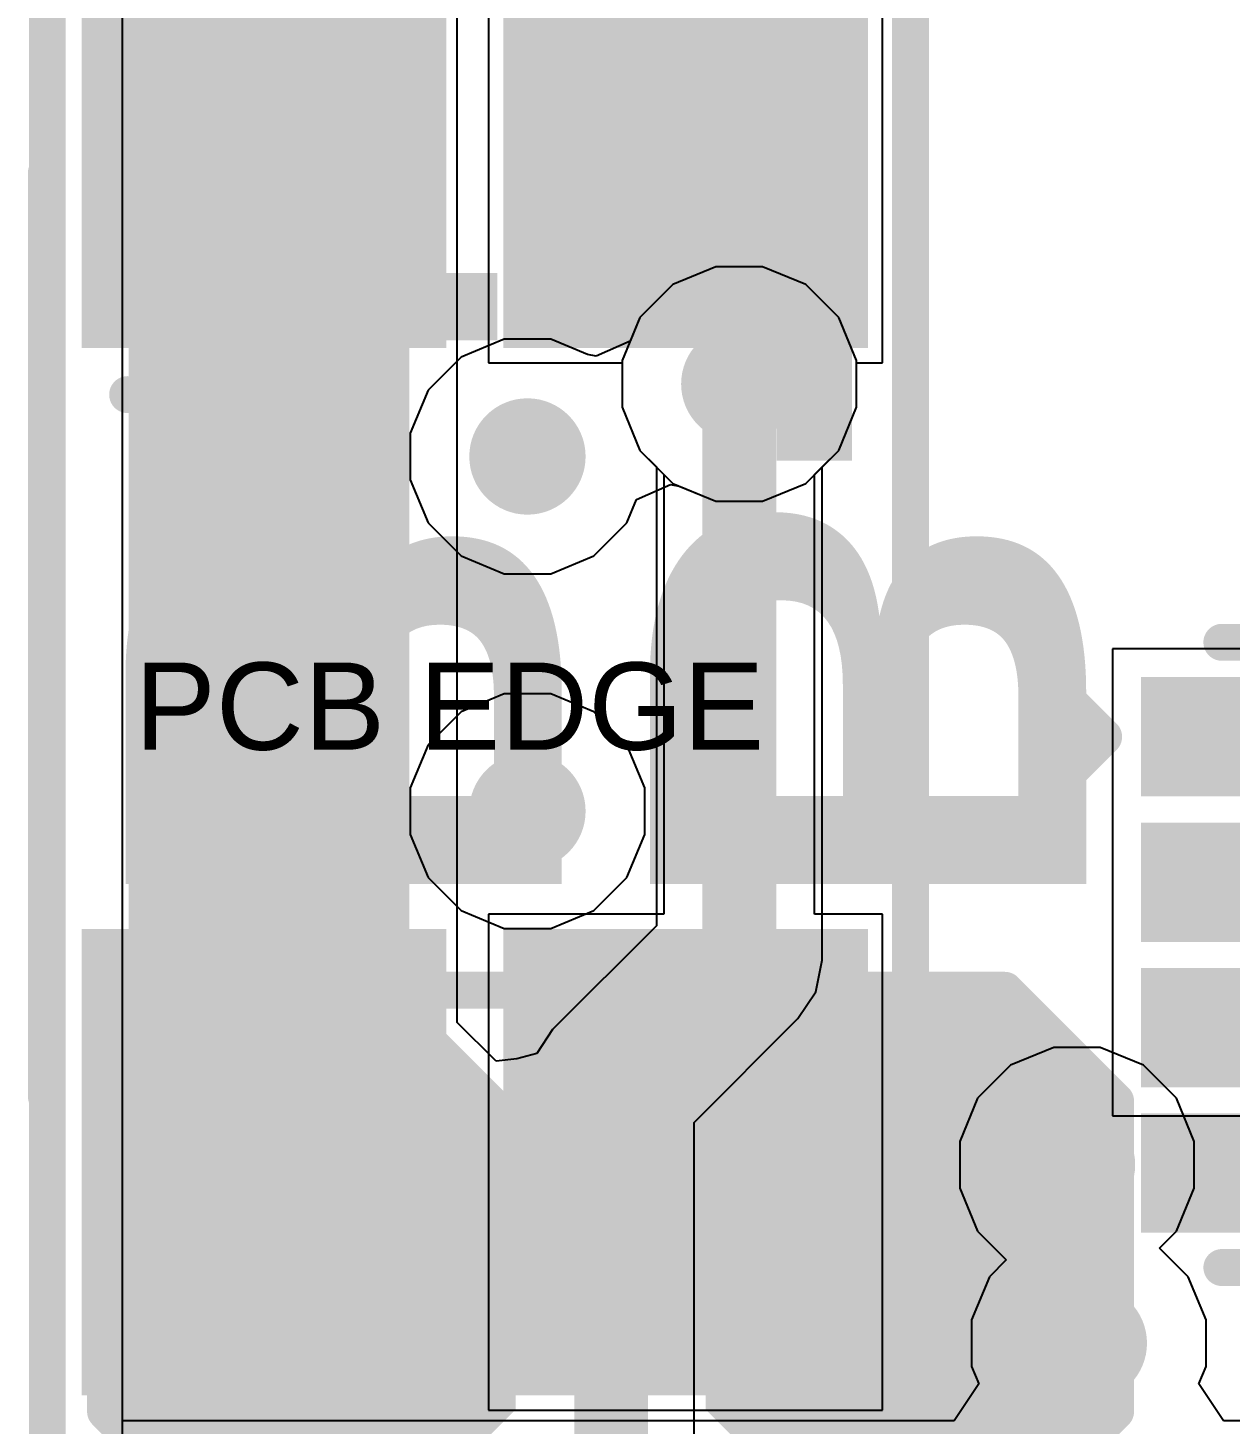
# Model space of a CAD drawing. Header units: inches. Extents: x 0 to 5429, y 0 to 5429.
# Drawn here: x -0.067 to 4.067, y 16.206 to 21.006 of the extents above; entities that cross this region are included whole.
import ezdxf

# ---------------------------------------------------------------- set-up
doc = ezdxf.new("R2010")
doc.units = ezdxf.units.IN
for name, color, linetype in [('Board Outline', 216, 'Continuous'), ('Bottom Layer', 5, 'Continuous'), ('Bottom Overlay', 54, 'Continuous'), ('Bottom Paste', 16, 'Continuous'), ('Bottom Solder', 6, 'Continuous'), ('Ground', 16, 'Continuous'), ('Power', 76, 'Continuous'), ('Top Layer', 1, 'Continuous'), ('Top Overlay', 2, 'Continuous'), ('Top Paste', 8, 'Continuous'), ('Top Solder', 216, 'Continuous'), ('Via Holes', 16, 'Continuous')]:
    doc.layers.add(name, color=color, linetype=linetype)
doc.styles.add('Arial', font='', dxfattribs={"height": 0.2})
doc.styles.add('Arial_Bold', font='', dxfattribs={"height": 0.2})
doc.styles.get('Arial').set_extended_font_data('Arial')
doc.styles.get('Arial_Bold').set_extended_font_data('Arial', bold=True)

# ---------------------------------------------------------------- blocks, each defined once
blk = doc.blocks.new('USON_8_2_3__23')
at = {"layer": 'Top Layer'}
for points in [[(-1.8232, 0.8999), (-1.1232, 0.8999), (-1.1232, 0.5999), (-1.8232, 0.5999)], [(0.2, 0.8999), (0.2, -0.9001), (-0.2, -0.9001), (-0.2, 0.8999)], [(1.1232, 0.8999), (1.8232, 0.8999), (1.8232, 0.5999), (1.1232, 0.5999)], [(-1.8232, 0.3996), (-1.1232, 0.3996), (-1.1232, 0.0996), (-1.8232, 0.0996)], [(1.1232, 0.3996), (1.8232, 0.3996), (1.8232, 0.0996), (1.1232, 0.0996)], [(-1.8232, -0.1003), (-1.1232, -0.1003), (-1.1232, -0.4003), (-1.8232, -0.4003)], [(1.1232, -0.1003), (1.8232, -0.1003), (1.8232, -0.4003), (1.1232, -0.4003)], [(-1.8232, -0.5999), (-1.1232, -0.5999), (-1.1232, -0.8999), (-1.8232, -0.8999)], [(1.1232, -0.5999), (1.8232, -0.5999), (1.8232, -0.8999), (1.1232, -0.8999)]]:
    blk.add_hatch(color=1, dxfattribs=at).paths.add_polyline_path(points)
at = {"layer": 'Top Paste'}
for points in [[(-1.8232, 0.8999), (-1.1232, 0.8999), (-1.1232, 0.5999), (-1.8232, 0.5999)], [(0.2, 0.8999), (0.2, -0.9001), (-0.2, -0.9001), (-0.2, 0.8999)], [(1.1232, 0.8999), (1.8232, 0.8999), (1.8232, 0.5999), (1.1232, 0.5999)], [(-1.8232, 0.3996), (-1.1232, 0.3996), (-1.1232, 0.0996), (-1.8232, 0.0996)], [(1.1232, 0.3996), (1.8232, 0.3996), (1.8232, 0.0996), (1.1232, 0.0996)], [(-1.8232, -0.1003), (-1.1232, -0.1003), (-1.1232, -0.4003), (-1.8232, -0.4003)], [(1.1232, -0.1003), (1.8232, -0.1003), (1.8232, -0.4003), (1.1232, -0.4003)], [(-1.8232, -0.5999), (-1.1232, -0.5999), (-1.1232, -0.8999), (-1.8232, -0.8999)], [(1.1232, -0.5999), (1.8232, -0.5999), (1.8232, -0.8999), (1.1232, -0.8999)]]:
    blk.add_hatch(color=8, dxfattribs=at).paths.add_polyline_path(points)
at = {"layer": 'Top Solder'}
for points in [[(0.3016, 1.0015), (0.3016, -1.0017), (-0.3016, -1.0017), (-0.3016, 1.0015)], [(-1.8782, 0.9549), (-1.0682, 0.9549), (-1.0682, 0.5449), (-1.8782, 0.5449)], [(1.0682, 0.9549), (1.8782, 0.9549), (1.8782, 0.5449), (1.0682, 0.5449)], [(-1.8782, 0.4546), (-1.0682, 0.4546), (-1.0682, 0.0446), (-1.8782, 0.0446)], [(1.0682, 0.4546), (1.8782, 0.4546), (1.8782, 0.0446), (1.0682, 0.0446)], [(-1.8782, -0.0453), (-1.0682, -0.0453), (-1.0682, -0.4553), (-1.8782, -0.4553)], [(1.0682, -0.0453), (1.8782, -0.0453), (1.8782, -0.4553), (1.0682, -0.4553)], [(-1.8782, -0.5449), (-1.0682, -0.5449), (-1.0682, -0.9549), (-1.8782, -0.9549)], [(1.0682, -0.5449), (1.8782, -0.5449), (1.8782, -0.9549), (1.0682, -0.9549)]]:
    blk.add_hatch(color=216, dxfattribs=at).paths.add_polyline_path(points)
at = {"layer": 'Top Overlay', "const_width": 0.127}
for points in [[(-1.6, 1.0746), (1.6, 1.0746)], [(-2.1082, 0.6483), (-2.1082, 0.8515)], [(-2.1082, 0.8515), (-2.0066, 0.7499)], [(-2.1082, 0.6483), (-2.0066, 0.7499)], [(-1.6, -1.0746), (1.6, -1.0746)]]:
    blk.add_lwpolyline(points, dxfattribs=at)
at = {"layer": 'Top Overlay', "const_width": 0.0635}
for points in [[(-1.6317, 1.0746, 1), (-1.5682, 1.0746, 1)], [(1.5682, 1.0746, 1), (1.6317, 1.0746, 1)], [(-2.1399, 0.8515, 1), (-2.0764, 0.8515, 1)], [(-2.1399, 0.8515, 1), (-2.0764, 0.8515, 1)], [(-2.0383, 0.7499, 1), (-1.9748, 0.7499, 1)], [(-2.0383, 0.7499, 1), (-1.9748, 0.7499, 1)], [(-2.1399, 0.6483, 1), (-2.0764, 0.6483, 1)], [(-2.1399, 0.6483, 1), (-2.0764, 0.6483, 1)], [(-1.6317, -1.0746, 1), (-1.5682, -1.0746, 1)], [(1.5682, -1.0746, 1), (1.6317, -1.0746, 1)]]:
    blk.add_lwpolyline(points, format="xyb", close=True, dxfattribs=at)
blk = doc.blocks.new('2_T____P___B_27')
at = {"layer": 'Bottom Layer'}
for points in [[(0.2857, 0.762), (-0.2857, 0.762), (-0.5715, 0.4763), (-0.5715, -0.4763), (-0.2857, -0.762), (0.2857, -0.762), (0.5715, -0.4763), (0.5715, 0.4763)], [(2.2858, 0.762), (1.7143, 0.762), (1.4285, 0.4763), (1.4285, -0.4763), (1.7143, -0.762), (2.2858, -0.762), (2.5715, -0.4763), (2.5715, 0.4763)]]:
    blk.add_hatch(color=5, dxfattribs=at).paths.add_polyline_path(points)
at = {"layer": 'Bottom Paste'}
for points in [[(0.2857, 0.762), (-0.2857, 0.762), (-0.5715, 0.4763), (-0.5715, -0.4763), (-0.2857, -0.762), (0.2857, -0.762), (0.5715, -0.4763), (0.5715, 0.4763)], [(2.2858, 0.762), (1.7143, 0.762), (1.4285, 0.4763), (1.4285, -0.4763), (1.7143, -0.762), (2.2858, -0.762), (2.5715, -0.4763), (2.5715, 0.4763)]]:
    blk.add_hatch(color=16, dxfattribs=at).paths.add_polyline_path(points)
at = {"layer": 'Bottom Solder'}
for points in [[(0.3366, 0.8636), (-0.3366, 0.8636), (-0.6731, 0.5271), (-0.6731, -0.5271), (-0.3366, -0.8636), (0.3366, -0.8636), (0.6731, -0.5271), (0.6731, 0.5271)], [(2.3366, 0.8636), (1.6635, 0.8636), (1.3269, 0.5271), (1.3269, -0.5271), (1.6635, -0.8636), (2.3366, -0.8636), (2.6731, -0.5271), (2.6731, 0.5271)]]:
    blk.add_hatch(color=6, dxfattribs=at).paths.add_polyline_path(points)
at = {"layer": 'Bottom Overlay', "const_width": 0.127}
for points in [[(-0.3556, 0.9144), (-0.7366, 0.5334)], [(2.3556, 0.9144), (-0.3556, 0.9144)], [(2.7366, 0.5334), (2.3556, 0.9144)], [(-0.7366, 0.5334), (-0.7366, -0.5334)], [(2.7366, 0.5334), (2.7366, -0.5334)], [(-0.3556, -0.9144), (-0.7366, -0.5334)], [(2.7366, -0.5334), (2.3556, -0.9144)], [(2.3556, -0.9144), (-0.3556, -0.9144)]]:
    blk.add_lwpolyline(points, dxfattribs=at)
at = {"layer": 'Bottom Overlay', "const_width": 0.0635}
for points in [[(-0.3874, 0.9144, 1), (-0.3239, 0.9144, 1)], [(-0.3874, 0.9144, 1), (-0.3239, 0.9144, 1)], [(2.3239, 0.9144, 1), (2.3874, 0.9144, 1)], [(2.3239, 0.9144, 1), (2.3874, 0.9144, 1)], [(-0.7683, 0.5334, 1), (-0.7048, 0.5334, 1)], [(-0.7683, 0.5334, 1), (-0.7048, 0.5334, 1)], [(2.7049, 0.5334, 1), (2.7684, 0.5334, 1)], [(2.7049, 0.5334, 1), (2.7684, 0.5334, 1)], [(-0.7683, -0.5334, 1), (-0.7048, -0.5334, 1)], [(-0.7683, -0.5334, 1), (-0.7048, -0.5334, 1)], [(2.7049, -0.5334, 1), (2.7684, -0.5334, 1)], [(2.7049, -0.5334, 1), (2.7684, -0.5334, 1)], [(-0.3874, -0.9144, 1), (-0.3239, -0.9144, 1)], [(-0.3874, -0.9144, 1), (-0.3239, -0.9144, 1)], [(2.3239, -0.9144, 1), (2.3874, -0.9144, 1)], [(2.3239, -0.9144, 1), (2.3874, -0.9144, 1)]]:
    blk.add_lwpolyline(points, format="xyb", close=True, dxfattribs=at)
blk = doc.blocks.new('EVQP7A01P_33')
at = {"layer": 'Top Layer'}
for points in [[(-2.5, 1.25), (-1.1, 1.25), (-1.1, 0.2), (-2.5, 0.2)], [(1.1, 1.25), (2.5, 1.25), (2.5, 0.2), (1.1, 0.2)], [(-2.5, -0.2), (-1.1, -0.2), (-1.1, -1.25), (-2.5, -1.25)], [(1.1, -0.2), (2.5, -0.2), (2.5, -1.25), (1.1, -1.25)]]:
    blk.add_hatch(color=1, dxfattribs=at).paths.add_polyline_path(points)
at = {"layer": 'Top Paste'}
for points in [[(-2.5, 1.25), (-1.1, 1.25), (-1.1, 0.2), (-2.5, 0.2)], [(1.1, 1.25), (2.5, 1.25), (2.5, 0.2), (1.1, 0.2)], [(-2.5, -0.2), (-1.1, -0.2), (-1.1, -1.25), (-2.5, -1.25)], [(1.1, -0.2), (2.5, -0.2), (2.5, -1.25), (1.1, -1.25)]]:
    blk.add_hatch(color=8, dxfattribs=at).paths.add_polyline_path(points)
at = {"layer": 'Top Solder'}
for points in [[(-2.6016, 1.3516), (-0.9984, 1.3516), (-0.9984, 0.0984), (-2.6016, 0.0984)], [(0.9984, 1.3516), (2.6016, 1.3516), (2.6016, 0.0984), (0.9984, 0.0984)], [(-2.6016, -0.0984), (-0.9984, -0.0984), (-0.9984, -1.3516), (-2.6016, -1.3516)], [(0.9984, -0.0984), (2.6016, -0.0984), (2.6016, -1.3516), (0.9984, -1.3516)]]:
    blk.add_hatch(color=216, dxfattribs=at).paths.add_polyline_path(points)
at = {"layer": 'Top Overlay', "const_width": 0.127}
for points in [[(2.286, 1.4986), (-2.3622, 1.4986)], [(-0.8382, -0.9652), (-0.6858, -0.8128)], [(-0.3302, -0.8128), (-0.6858, -0.8128)], [(-0.8382, -1.1938), (-0.8382, -0.9652)], [(1.5748, -1.4732), (-1.6002, -1.4732)]]:
    blk.add_lwpolyline(points, dxfattribs=at)
at = {"layer": 'Top Overlay', "const_width": 0.0635}
for points in [[(2.2542, 1.4986, 1), (2.3178, 1.4986, 1)], [(-0.7176, -0.8128, 1), (-0.654, -0.8128, 1)], [(-0.7176, -0.8128, 1), (-0.654, -0.8128, 1)], [(-0.3619, -0.8128, 1), (-0.2984, -0.8128, 1)], [(-0.87, -0.9652, 1), (-0.8065, -0.9652, 1)], [(-0.87, -0.9652, 1), (-0.8065, -0.9652, 1)], [(-0.87, -1.1938, 1), (-0.8065, -1.1938, 1)], [(-1.632, -1.4732, 1), (-1.5684, -1.4732, 1)], [(1.5431, -1.4732, 1), (1.6065, -1.4732, 1)]]:
    blk.add_lwpolyline(points, format="xyb", close=True, dxfattribs=at)
at = {"layer": 'Top Overlay', "style": 'Arial'}
blk.add_text('PCB EDGE', height=0.3, rotation=90, dxfattribs=at).set_placement((0.3826, -1.17))

msp = doc.modelspace()

# ---------------------------------------------------------------- hatches: boundary and pattern name
at = {"layer": 'Bottom Layer'}
for points in [[(0.2794, 16.7315), (1.2446, 16.7315), (1.2446, 26.9031), (0.2794, 26.9031)], [(0.2794, 14.797), (1.524, 14.797), (1.524, 17.272), (0.2794, 17.272)]]:
    msp.add_hatch(color=5, dxfattribs=at).paths.add_polyline_path(points)
h = msp.add_hatch(color=5, dxfattribs=at)
edge = h.paths.add_edge_path()
edge.add_arc((2.3794, 19.7818), 0.2, 0, 360)
h = msp.add_hatch(color=5, dxfattribs=at)
edge = h.paths.add_edge_path()
edge.add_arc((1.651, 19.5326), 0.2, 0, 360)
h = msp.add_hatch(color=5, dxfattribs=at)
edge = h.paths.add_edge_path()
edge.add_arc((1.651, 18.3134), 0.2, 0, 360)
h = msp.add_hatch(color=5, dxfattribs=at)
edge = h.paths.add_edge_path()
edge.add_arc((3.5407, 17.098), 0.2, 0, 360)
h = msp.add_hatch(color=5, dxfattribs=at)
edge = h.paths.add_edge_path()
edge.add_arc((3.5814, 16.4846), 0.2, 0, 360)
at = {"layer": 'Ground'}
h = msp.add_hatch(color=16, dxfattribs=at)
edge = h.paths.add_edge_path()
edge.add_arc((2.3794, 19.7818), 0.2, 0, 360)
h = msp.add_hatch(color=16, dxfattribs=at)
edge = h.paths.add_edge_path()
edge.add_arc((1.651, 19.5326), 0.2, 0, 360)
h = msp.add_hatch(color=16, dxfattribs=at)
edge = h.paths.add_edge_path()
edge.add_arc((1.651, 18.3134), 0.2, 0, 360)
h = msp.add_hatch(color=16, dxfattribs=at)
edge = h.paths.add_edge_path()
edge.add_arc((3.5407, 17.098), 0.2, 0, 360)
h = msp.add_hatch(color=16, dxfattribs=at)
edge = h.paths.add_edge_path()
edge.add_arc((3.5814, 16.4846), 0.2, 0, 360)
at = {"layer": 'Power'}
h = msp.add_hatch(color=76, dxfattribs=at)
edge = h.paths.add_edge_path()
edge.add_arc((2.3794, 19.7818), 0.2, 0, 360)
h = msp.add_hatch(color=76, dxfattribs=at)
edge = h.paths.add_edge_path()
edge.add_arc((1.651, 19.5326), 0.2, 0, 360)
h = msp.add_hatch(color=76, dxfattribs=at)
edge = h.paths.add_edge_path()
edge.add_arc((1.651, 18.3134), 0.2, 0, 360)
h = msp.add_hatch(color=76, dxfattribs=at)
edge = h.paths.add_edge_path()
edge.add_arc((3.5407, 17.098), 0.2, 0, 360)
h = msp.add_hatch(color=76, dxfattribs=at)
edge = h.paths.add_edge_path()
edge.add_arc((3.5814, 16.4846), 0.2, 0, 360)
at = {"layer": 'Top Layer'}
h = msp.add_hatch(color=1, dxfattribs=at)
edge = h.paths.add_edge_path()
edge.add_arc((2.3794, 19.7818), 0.2, 0, 360)
h = msp.add_hatch(color=1, dxfattribs=at)
edge = h.paths.add_edge_path()
edge.add_arc((1.651, 19.5326), 0.2, 0, 360)
h = msp.add_hatch(color=1, dxfattribs=at)
edge = h.paths.add_edge_path()
edge.add_arc((1.651, 18.3134), 0.2, 0, 360)
h = msp.add_hatch(color=1, dxfattribs=at)
edge = h.paths.add_edge_path()
edge.add_arc((3.5407, 17.098), 0.2, 0, 360)
h = msp.add_hatch(color=1, dxfattribs=at)
edge = h.paths.add_edge_path()
edge.add_arc((3.5814, 16.4846), 0.2, 0, 360)
at = {"layer": 'Via Holes'}
h = msp.add_hatch(color=7, dxfattribs=at)
edge = h.paths.add_edge_path()
edge.add_arc((2.3794, 19.7818), 0.1, 0, 360)
h = msp.add_hatch(color=7, dxfattribs=at)
edge = h.paths.add_edge_path()
edge.add_arc((1.651, 19.5326), 0.1, 0, 360)
h = msp.add_hatch(color=7, dxfattribs=at)
edge = h.paths.add_edge_path()
edge.add_arc((1.651, 18.3134), 0.1, 0, 360)
h = msp.add_hatch(color=7, dxfattribs=at)
edge = h.paths.add_edge_path()
edge.add_arc((3.5407, 17.098), 0.1, 0, 360)
h = msp.add_hatch(color=7, dxfattribs=at)
edge = h.paths.add_edge_path()
edge.add_arc((3.5814, 16.4846), 0.1, 0, 360)

# ---------------------------------------------------------------- linework, layer by layer
at = {"layer": 'Board Outline', "const_width": 0.127}
msp.add_lwpolyline([(0, 2), (0, 29)], dxfattribs=at)
at = {"layer": 'Bottom Layer'}
for p, q in [((1.4096, 17.5869), (1.4096, 21.8568)), ((2.2992, 20.185), (2.151, 20.1236)), ((2.4596, 20.185), (2.2992, 20.185)), ((2.6078, 20.1236), (2.4596, 20.185)), ((2.151, 20.1236), (2.0376, 20.0102)), ((2.7212, 20.0102), (2.6078, 20.1236)), ((2.0376, 20.0102), (1.9762, 19.862)), ((2.7826, 19.862), (2.7212, 20.0102)), ((1.9762, 19.862), (1.9762, 19.7016)), ((2.7826, 19.7016), (2.7826, 19.862)), ((1.9762, 19.7016), (2.0376, 19.5534)), ((2.7212, 19.5534), (2.7826, 19.7016)), ((2.0376, 19.5534), (2.0945, 19.4965)), ((2.6643, 19.4965), (2.7212, 19.5534)), ((2.0945, 19.4965), (2.0945, 17.9195)), ((2.6643, 17.8015), (2.6643, 19.4965)), ((2.0945, 17.9195), (1.7375, 17.5625)), ((2.6426, 17.6925), (2.6643, 17.8015)), ((2.6643, 17.8015), (2.6643, 17.8015)), ((2.5809, 17.6001), (2.6426, 17.6925)), ((1.543, 17.4535), (1.4096, 17.5869)), ((2.2238, 17.243), (2.5809, 17.6001)), ((1.7375, 17.5625), (1.683, 17.4809)), ((1.683, 17.4809), (1.6146, 17.4624)), ((1.6146, 17.4624), (1.543, 17.4535)), ((2.2238, 15.5803), (2.2238, 17.243))]:
    msp.add_line(p, q, dxfattribs=at)
for points, const_width in [([(2.3794, 17.8015), (2.3794, 19.7665)], 0.254), ([(1.939, 17.361), (2.3794, 17.8015)], 0.254), ([(1.939, 15.4623), (1.939, 17.361)], 0.254), ([(0.8881, 16.7315), (0.9398, 16.7832)], 0.508)]:
    msp.add_lwpolyline(points, dxfattribs=dict(at, const_width=const_width))
for points, const_width in [([(2.3159, 19.7665, 1), (2.4429, 19.7665, 1)], 0.127), ([(2.3159, 17.8015, 1), (2.4429, 17.8015, 1)], 0.127), ([(2.3159, 17.8015, 1), (2.4429, 17.8015, 1)], 0.127), ([(1.8755, 17.361, 1), (2.0025, 17.361, 1)], 0.127), ([(1.8755, 17.361, 1), (2.0025, 17.361, 1)], 0.127), ([(0.8128, 16.7832, 1), (1.0668, 16.7832, 1)], 0.254), ([(0.7611, 16.7315, 1), (1.0151, 16.7315, 1)], 0.254)]:
    msp.add_lwpolyline(points, format="xyb", close=True, dxfattribs=dict(at, const_width=const_width))
at = {"layer": 'Ground'}
for p, q in [((0.259, 16.0272), (0.259, 29)), ((2.2992, 20.185), (2.151, 20.1236)), ((2.4596, 20.185), (2.2992, 20.185)), ((2.6078, 20.1236), (2.4596, 20.185)), ((2.151, 20.1236), (2.0376, 20.0102)), ((2.7212, 20.0102), (2.6078, 20.1236)), ((2.0376, 20.0102), (1.9762, 19.862)), ((2.7826, 19.862), (2.7212, 20.0102)), ((1.9762, 19.862), (1.9762, 19.7016)), ((2.7826, 19.7016), (2.7826, 19.862)), ((1.9762, 19.7016), (2.0376, 19.5534)), ((2.7212, 19.5534), (2.7826, 19.7016)), ((2.0376, 19.5534), (2.151, 19.44)), ((2.6078, 19.44), (2.7212, 19.5534)), ((2.151, 19.44), (2.2992, 19.3786)), ((2.4596, 19.3786), (2.6078, 19.44)), ((2.2992, 19.3786), (2.4596, 19.3786))]:
    msp.add_line(p, q, dxfattribs=at)
at = {"layer": 'Power'}
for p, q in [((0.259, 16.2178), (0.259, 26.7336)), ((2.2992, 20.185), (2.151, 20.1236)), ((2.4596, 20.185), (2.2992, 20.185)), ((2.6078, 20.1236), (2.4596, 20.185)), ((2.151, 20.1236), (2.0376, 20.0102)), ((2.7212, 20.0102), (2.6078, 20.1236)), ((2.0376, 20.0102), (2.0041, 19.9293)), ((2.7826, 19.862), (2.7212, 20.0102)), ((1.5708, 19.9358), (1.4226, 19.8744)), ((1.7312, 19.9358), (1.5708, 19.9358)), ((1.858, 19.8833), (1.7312, 19.9358)), ((2.0041, 19.9293), (1.8875, 19.878)), ((1.4226, 19.8744), (1.3092, 19.761)), ((1.8875, 19.878), (1.858, 19.8833)), ((2.7826, 19.7016), (2.7826, 19.862)), ((1.3092, 19.761), (1.2478, 19.6128)), ((2.7212, 19.5534), (2.7826, 19.7016)), ((1.2478, 19.6128), (1.2478, 19.4524)), ((2.6078, 19.44), (2.7212, 19.5534)), ((1.2478, 19.4524), (1.3092, 19.3042)), ((2.4596, 19.3786), (2.6078, 19.44)), ((2.0263, 19.3851), (2.143, 19.4364)), ((2.143, 19.4364), (2.1724, 19.4311)), ((2.1724, 19.4311), (2.2992, 19.3786)), ((1.9928, 19.3042), (2.0263, 19.3851)), ((2.2992, 19.3786), (2.4596, 19.3786)), ((1.3092, 19.3042), (1.4226, 19.1908)), ((1.8794, 19.1908), (1.9928, 19.3042)), ((1.4226, 19.1908), (1.5708, 19.1294)), ((1.7312, 19.1294), (1.8794, 19.1908)), ((1.5708, 19.1294), (1.7312, 19.1294)), ((1.5708, 18.7166), (1.4226, 18.6552)), ((1.7312, 18.7166), (1.5708, 18.7166)), ((1.8794, 18.6552), (1.7312, 18.7166)), ((1.4226, 18.6552), (1.3092, 18.5418)), ((1.9928, 18.5418), (1.8794, 18.6552)), ((1.3092, 18.5418), (1.2478, 18.3936)), ((2.0542, 18.3936), (1.9928, 18.5418)), ((1.2478, 18.3936), (1.2478, 18.2332)), ((2.0542, 18.2332), (2.0542, 18.3936)), ((1.2478, 18.2332), (1.3092, 18.085)), ((1.9928, 18.085), (2.0542, 18.2332)), ((1.3092, 18.085), (1.4226, 17.9716)), ((1.8794, 17.9716), (1.9928, 18.085)), ((1.4226, 17.9716), (1.5708, 17.9102)), ((1.7312, 17.9102), (1.8794, 17.9716)), ((1.5708, 17.9102), (1.7312, 17.9102)), ((3.4605, 17.5012), (3.3123, 17.4398)), ((3.6209, 17.5012), (3.4605, 17.5012)), ((3.7691, 17.4398), (3.6209, 17.5012)), ((3.3123, 17.4398), (3.1989, 17.3264)), ((3.8825, 17.3264), (3.7691, 17.4398)), ((3.1989, 17.3264), (3.1375, 17.1782)), ((3.9439, 17.1782), (3.8825, 17.3264)), ((3.1375, 17.1782), (3.1375, 17.0178)), ((3.9439, 17.0178), (3.9439, 17.1782)), ((3.1375, 17.0178), (3.1989, 16.8696)), ((3.8825, 16.8696), (3.9439, 17.0178)), ((3.1989, 16.8696), (3.2975, 16.771)), ((3.8245, 16.8117), (3.8825, 16.8696)), ((3.9232, 16.713), (3.8245, 16.8117)), ((3.2975, 16.771), (3.2396, 16.713)), ((3.2396, 16.713), (3.1782, 16.5648)), ((3.9846, 16.5648), (3.9232, 16.713)), ((3.1782, 16.5648), (3.1782, 16.4044)), ((3.9846, 16.4044), (3.9846, 16.5648)), ((3.1782, 16.4044), (3.2029, 16.3448)), ((3.9599, 16.3448), (3.9846, 16.4044)), ((3.2029, 16.3448), (3.118, 16.2178)), ((4.0448, 16.2178), (3.9599, 16.3448)), ((3.118, 16.2178), (0.259, 16.2178)), ((4.5974, 16.2178), (4.0448, 16.2178))]:
    msp.add_line(p, q, dxfattribs=at)
at = {"layer": 'Top Layer'}
for p, q in [((0.259, 16.0624), (0.259, 24.9808)), ((1.5176, 21.4758), (1.5176, 19.8546)), ((2.8724, 19.8546), (2.8724, 21.4758)), ((1.5176, 19.8546), (1.9762, 19.8546)), ((1.9762, 19.8546), (1.9762, 19.7016)), ((2.7826, 19.7016), (2.7826, 19.8546)), ((2.7826, 19.8546), (2.8724, 19.8546)), ((1.9762, 19.7016), (2.0376, 19.5534)), ((2.7212, 19.5534), (2.7826, 19.7016)), ((2.0376, 19.5534), (2.1204, 19.4706)), ((2.6384, 19.4706), (2.7212, 19.5534)), ((2.1204, 19.4706), (2.1204, 17.9594)), ((2.6384, 17.9594), (2.6384, 19.4706)), ((4.2366, 18.8716), (3.6632, 18.8716)), ((3.6632, 18.8716), (3.6632, 18.2668)), ((3.6632, 18.2668), (3.6632, 17.2665)), ((2.1204, 17.9594), (1.5176, 17.9594)), ((1.5176, 17.9594), (1.5176, 16.2546)), ((2.8724, 17.9594), (2.6384, 17.9594)), ((2.8724, 16.2546), (2.8724, 17.9594)), ((3.6632, 17.2665), (4.5721, 17.2665)), ((1.5176, 16.2546), (2.8724, 16.2546))]:
    msp.add_line(p, q, dxfattribs=at)
at = {"layer": 'Top Layer', "const_width": 0.2032}
for points in [[(2.2118, 20.8762), (2.3794, 20.7086)], [(2.3794, 17.1136), (2.3794, 20.7086)], [(2.3728, 17.107), (2.3794, 17.1136)]]:
    msp.add_lwpolyline(points, dxfattribs=at)
at = {"layer": 'Top Layer', "const_width": 0.1016}
for points in [[(2.161, 20.8762, 1), (2.2626, 20.8762, 1)], [(2.3286, 20.7086, 1), (2.4302, 20.7086, 1)], [(2.3286, 20.7086, 1), (2.4302, 20.7086, 1)], [(2.322, 17.107, 1), (2.4236, 17.107, 1)], [(2.3286, 17.1136, 1), (2.4302, 17.1136, 1)], [(2.3286, 17.1136, 1), (2.4302, 17.1136, 1)]]:
    msp.add_lwpolyline(points, format="xyb", close=True, dxfattribs=at)

# ---------------------------------------------------------------- block references
for name, p, rotation in [('EVQP7A01P_33', (1.47, 18.907), 270), ('2_T____P___B_27', (2.9369, 16.7832), 180)]:
    msp.add_blockref(name, p, dxfattribs=dict(rotation=rotation))
msp.add_blockref('USON_8_2_3__23', (5.6388, 17.8192))

# ---------------------------------------------------------------- texts
at = {"layer": 'Bottom Overlay', "style": 'Arial_Bold', "text_generation_flag": 2}
for s, p in [('B+', (0.2689, 17.9231)), ('B-', (2.0723, 17.9231))]:
    msp.add_text(s, height=1.5, rotation=270, dxfattribs=at).set_placement(p)

doc.saveas('drawing.dxf')
